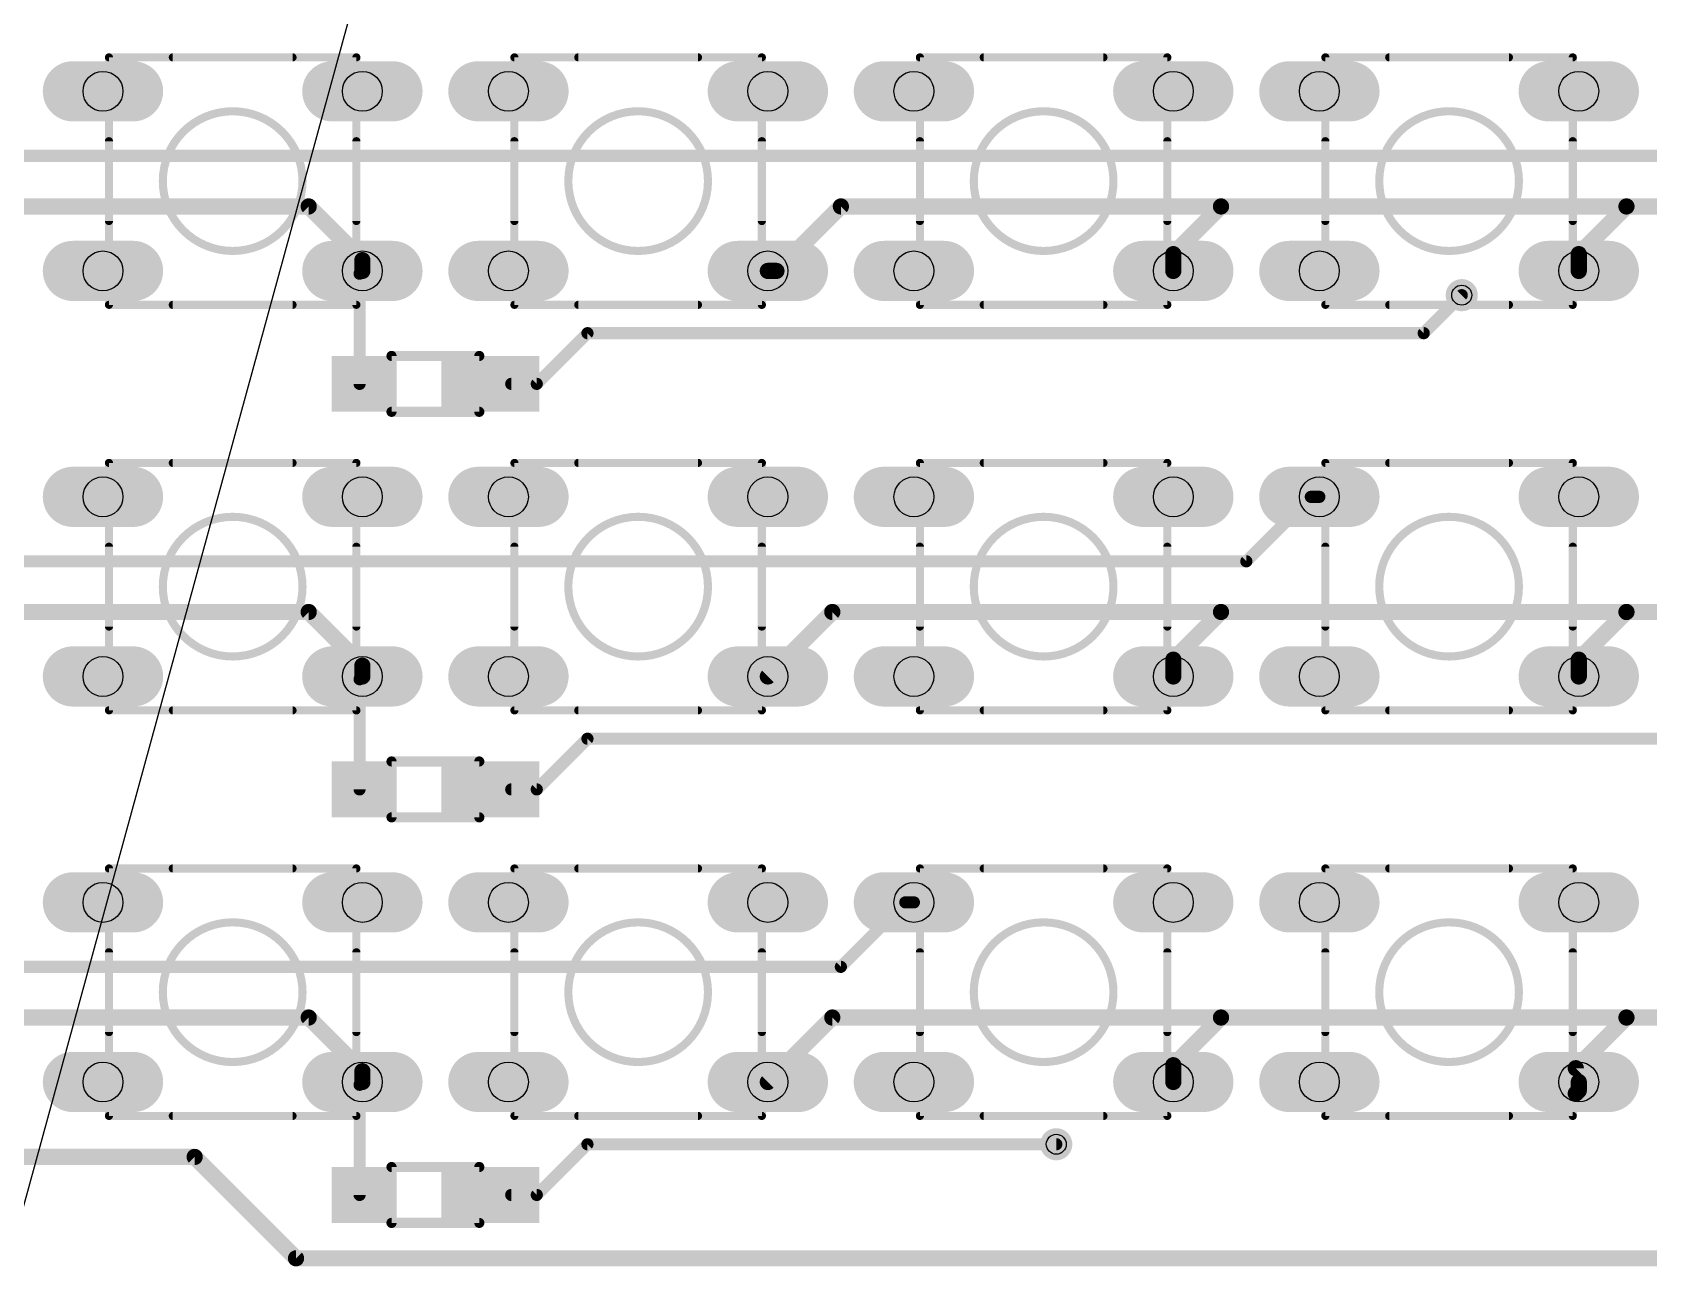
# Model space of a CAD drawing. Extents: x -8 to 108, y -2 to 140.
# Drawn here: x 42.6 to 83.11, y 24.77 to 56.11 of the extents above; entities that cross this region are included whole.
import ezdxf

# ---------------------------------------------------------------- set-up
doc = ezdxf.new("R2010")
doc.units = 0
for name, color, linetype in [('1', 22, 'CONTINUOUS'), ('17', 82, 'CONTINUOUS'), ('18', 82, 'CONTINUOUS'), ('19', 53, 'CONTINUOUS'), ('21', 253, 'CONTINUOUS'), ('44', 253, 'CONTINUOUS'), ('51', 253, 'CONTINUOUS')]:
    doc.layers.add(name, color=color, linetype=linetype)

# ---------------------------------------------------------------- blocks, each defined once
blk = doc.blocks.new('RECT')
blk.add_solid([(-0.5, -0.5), (0.5, -0.5), (-0.5, 0.5), (0.5, 0.5)])
blk = doc.blocks.new('LONGP100')
at = {"const_width": 1}
blk.add_lwpolyline([(-0.5, 0), (0.5, 0)], dxfattribs=at)
at = {"const_width": 0.5}
for points in [[(-0.5, 0.25, 1), (-0.5, -0.25)], [(0.5, -0.25, 1), (0.5, 0.25)]]:
    blk.add_lwpolyline(points, format="xyb", dxfattribs=at)
blk = doc.blocks.new('ROUNDV')
at = {"const_width": 0.5}
blk.add_lwpolyline([(0, -0.25, 1), (0, 0.25, 1), (0, -0.25)], format="xyb", dxfattribs=at)

msp = doc.modelspace()

# ---------------------------------------------------------------- linework, layer by layer
at = {"layer": '1'}
for points, const_width in [([(83.5025, 53.0225), (15.51, 53.0225)], 0.3048), ([(49.53, 51.7525), (41.91, 51.7525)], 0.4064), ([(50.875, 50.4075), (49.53, 51.7525)], 0.4064), ([(61.25, 50.1375), (62.865, 51.7525)], 0.4064), ([(62.865, 51.7525), (72.39, 51.7525)], 0.4064), ([(71.195, 50.5575), (72.39, 51.7525)], 0.4064), ([(72.39, 51.7525), (82.55, 51.7525)], 0.4064), ([(81.355, 50.5575), (82.55, 51.7525)], 0.4064), ([(82.55, 51.7525), (92.71, 51.7525)], 0.4064), ([(71.195, 50.1375), (71.195, 50.5575)], 0.4064), ([(81.355, 50.1375), (81.355, 50.5575)], 0.4064), ([(50.805, 50.0675), (50.875, 50.1375)], 0.3048), ([(50.875, 50.1375), (50.875, 50.4075)], 0.4064), ([(61.035, 50.1375), (61.25, 50.1375)], 0.4064), ([(50.805, 47.3075), (50.805, 50.0675)], 0.3048), ([(77.47, 48.5775), (78.4225, 49.53)], 0.3048), ([(55.245, 47.3075), (56.515, 48.5775)], 0.3048), ([(56.515, 48.5775), (77.47, 48.5775)], 0.3048), ([(54.605, 47.3075), (55.245, 47.3075)], 0.3048), ([(74.64, 44.4775), (73.025, 42.8625)], 0.3048), ([(74.855, 44.4775), (74.64, 44.4775)], 0.3048), ([(73.025, 42.8625), (25.67, 42.8625)], 0.3048), ([(49.53, 41.5925), (41.275, 41.5925)], 0.4064), ([(50.875, 40.2475), (49.53, 41.5925)], 0.4064), ([(62.65, 41.5925), (61.035, 39.9775)], 0.4064), ([(72.39, 41.5925), (62.65, 41.5925)], 0.4064), ([(71.195, 40.3975), (72.39, 41.5925)], 0.4064), ([(82.55, 41.5925), (72.39, 41.5925)], 0.4064), ([(81.355, 40.3975), (82.55, 41.5925)], 0.4064), ([(92.71, 41.5925), (82.55, 41.5925)], 0.4064), ([(71.195, 39.9775), (71.195, 40.3975)], 0.4064), ([(81.355, 39.9775), (81.355, 40.3975)], 0.4064), ([(50.805, 39.9075), (50.875, 39.9775)], 0.3048), ([(50.875, 39.9775), (50.875, 40.2475)], 0.4064), ([(50.805, 37.1475), (50.805, 39.9075)], 0.3048), ([(55.245, 37.1475), (56.515, 38.4175)], 0.3048), ([(56.515, 38.4175), (88.265, 38.4175)], 0.3048), ([(54.605, 37.1475), (55.245, 37.1475)], 0.3048), ([(64.48, 34.3175), (62.865, 32.7025)], 0.3048), ([(64.695, 34.3175), (64.48, 34.3175)], 0.3048), ([(62.865, 32.7025), (35.83, 32.7025)], 0.3048), ([(49.53, 31.4325), (41.91, 31.4325)], 0.4064), ([(50.875, 30.0875), (49.53, 31.4325)], 0.4064), ([(62.65, 31.4325), (61.035, 29.8175)], 0.4064), ([(72.39, 31.4325), (62.65, 31.4325)], 0.4064), ([(71.195, 30.2375), (72.39, 31.4325)], 0.4064), ([(82.55, 31.4325), (72.39, 31.4325)], 0.4064), ([(81.28, 30.1625), (82.55, 31.4325)], 0.4064), ([(92.71, 31.4325), (82.55, 31.4325)], 0.4064), ([(71.195, 29.8175), (71.195, 30.2375)], 0.4064), ([(50.875, 29.8175), (50.875, 30.0875)], 0.4064), ([(81.28, 29.5275), (81.28, 30.1625)], 0.4064), ([(81.355, 29.8175), (81.355, 29.6025)], 0.4064), ([(50.805, 29.7475), (50.875, 29.8175)], 0.3048), ([(50.805, 26.9875), (50.805, 29.7475)], 0.3048), ([(81.355, 29.6025), (81.28, 29.5275)], 0.4064), ([(55.245, 26.9875), (56.515, 28.2575)], 0.3048), ([(56.515, 28.2575), (68.2625, 28.2575)], 0.3048), ([(26.9875, 27.94), (46.6725, 27.94)], 0.4064), ([(46.6725, 27.94), (49.2125, 25.4)], 0.4064), ([(54.605, 26.9875), (55.245, 26.9875)], 0.3048), ([(49.2125, 25.4), (93.98, 25.4)], 0.4064)]:
    msp.add_lwpolyline(points, dxfattribs=dict(at, const_width=const_width))
for points, const_width in [([(49.6018, 51.8243, 1), (49.4582, 51.6807)], 0.2032), ([(49.53, 51.6509, 1), (49.53, 51.8541)], 0.2032), ([(62.865, 51.8541, 1), (62.865, 51.6509)], 0.2032), ([(62.9368, 51.6807, 1), (62.7932, 51.8243)], 0.2032), ([(72.39, 51.8541, 1), (72.39, 51.6509)], 0.2032), ([(72.4618, 51.6807, 1), (72.3182, 51.8243)], 0.2032), ([(72.39, 51.6509, 1), (72.39, 51.8541)], 0.2032), ([(82.55, 51.8541, 1), (82.55, 51.6509)], 0.2032), ([(82.6218, 51.6807, 1), (82.4782, 51.8243)], 0.2032), ([(82.55, 51.6509, 1), (82.55, 51.8541)], 0.2032), ([(71.2966, 50.5575, 1), (71.0934, 50.5575)], 0.2032), ([(71.1232, 50.6293, 1), (71.2668, 50.4857)], 0.2032), ([(81.4566, 50.5575, 1), (81.2534, 50.5575)], 0.2032), ([(81.2832, 50.6293, 1), (81.4268, 50.4857)], 0.2032), ([(50.9766, 50.4075, 1), (50.7734, 50.4075)], 0.2032), ([(50.7734, 50.1375, 1), (50.9766, 50.1375)], 0.2032), ([(50.8032, 50.3357, 1), (50.9468, 50.4793)], 0.2032), ([(50.9289, 50.0836, 1), (50.8211, 50.1914)], 0.1524), ([(61.035, 50.2391, 1), (61.035, 50.0359)], 0.2032), ([(61.1782, 50.2093, 1), (61.3218, 50.0657)], 0.2032), ([(61.25, 50.0359, 1), (61.25, 50.2391)], 0.2032), ([(71.0934, 50.1375, 1), (71.2966, 50.1375)], 0.2032), ([(81.2534, 50.1375, 1), (81.4566, 50.1375)], 0.2032), ([(50.8812, 50.0675, 1), (50.7288, 50.0675)], 0.1524), ([(50.7511, 50.1214, 1), (50.8589, 50.0136)], 0.1524), ([(78.4764, 49.4761, 1), (78.3686, 49.5839)], 0.1524), ([(56.515, 48.6537, 1), (56.515, 48.5013)], 0.1524), ([(56.5689, 48.5236, 1), (56.4611, 48.6314)], 0.1524), ([(77.4161, 48.6314, 1), (77.5239, 48.5236)], 0.1524), ([(77.47, 48.5013, 1), (77.47, 48.6537)], 0.1524), ([(54.605, 47.3837, 1), (54.605, 47.2313)], 0.1524), ([(55.1911, 47.3614, 1), (55.2989, 47.2536)], 0.1524), ([(55.245, 47.2313, 1), (55.245, 47.3837)], 0.1524), ([(50.7288, 47.3075, 1), (50.8812, 47.3075)], 0.1524), ([(74.64, 44.5537, 1), (74.64, 44.4013)], 0.1524), ([(74.6939, 44.4236, 1), (74.5861, 44.5314)], 0.1524), ([(74.855, 44.4013, 1), (74.855, 44.5537)], 0.1524), ([(72.9711, 42.9164, 1), (73.0789, 42.8086)], 0.1524), ([(73.025, 42.7863, 1), (73.025, 42.9387)], 0.1524), ([(49.6018, 41.6643, 1), (49.4582, 41.5207)], 0.2032), ([(49.53, 41.4909, 1), (49.53, 41.6941)], 0.2032), ([(62.65, 41.6941, 1), (62.65, 41.4909)], 0.2032), ([(62.7218, 41.5207, 1), (62.5782, 41.6643)], 0.2032), ([(72.39, 41.6941, 1), (72.39, 41.4909)], 0.2032), ([(72.4618, 41.5207, 1), (72.3182, 41.6643)], 0.2032), ([(72.39, 41.4909, 1), (72.39, 41.6941)], 0.2032), ([(82.55, 41.6941, 1), (82.55, 41.4909)], 0.2032), ([(82.6218, 41.5207, 1), (82.4782, 41.6643)], 0.2032), ([(82.55, 41.4909, 1), (82.55, 41.6941)], 0.2032), ([(71.2966, 40.3975, 1), (71.0934, 40.3975)], 0.2032), ([(71.1232, 40.4693, 1), (71.2668, 40.3257)], 0.2032), ([(81.4566, 40.3975, 1), (81.2534, 40.3975)], 0.2032), ([(81.2832, 40.4693, 1), (81.4268, 40.3257)], 0.2032), ([(50.9766, 40.2475, 1), (50.7734, 40.2475)], 0.2032), ([(50.8032, 40.1757, 1), (50.9468, 40.3193)], 0.2032), ([(50.9289, 39.9236, 1), (50.8211, 40.0314)], 0.1524), ([(60.9632, 40.0493, 1), (61.1068, 39.9057)], 0.2032), ([(50.8812, 39.9075, 1), (50.7288, 39.9075)], 0.1524), ([(50.7511, 39.9614, 1), (50.8589, 39.8536)], 0.1524), ([(50.7734, 39.9775, 1), (50.9766, 39.9775)], 0.2032), ([(71.0934, 39.9775, 1), (71.2966, 39.9775)], 0.2032), ([(81.2534, 39.9775, 1), (81.4566, 39.9775)], 0.2032), ([(56.515, 38.4937, 1), (56.515, 38.3413)], 0.1524), ([(56.5689, 38.3636, 1), (56.4611, 38.4714)], 0.1524), ([(54.605, 37.2237, 1), (54.605, 37.0713)], 0.1524), ([(55.1911, 37.2014, 1), (55.2989, 37.0936)], 0.1524), ([(55.245, 37.0713, 1), (55.245, 37.2237)], 0.1524), ([(50.7288, 37.1475, 1), (50.8812, 37.1475)], 0.1524), ([(64.48, 34.3937, 1), (64.48, 34.2413)], 0.1524), ([(64.5339, 34.2636, 1), (64.4261, 34.3714)], 0.1524), ([(64.695, 34.2413, 1), (64.695, 34.3937)], 0.1524), ([(62.8111, 32.7564, 1), (62.9189, 32.6486)], 0.1524), ([(62.865, 32.6263, 1), (62.865, 32.7787)], 0.1524), ([(49.6018, 31.5043, 1), (49.4582, 31.3607)], 0.2032), ([(49.53, 31.3309, 1), (49.53, 31.5341)], 0.2032), ([(62.65, 31.5341, 1), (62.65, 31.3309)], 0.2032), ([(62.7218, 31.3607, 1), (62.5782, 31.5043)], 0.2032), ([(72.39, 31.5341, 1), (72.39, 31.3309)], 0.2032), ([(72.4618, 31.3607, 1), (72.3182, 31.5043)], 0.2032), ([(72.39, 31.3309, 1), (72.39, 31.5341)], 0.2032), ([(82.55, 31.5341, 1), (82.55, 31.3309)], 0.2032), ([(82.6218, 31.3607, 1), (82.4782, 31.5043)], 0.2032), ([(82.55, 31.3309, 1), (82.55, 31.5341)], 0.2032), ([(71.2966, 30.2375, 1), (71.0934, 30.2375)], 0.2032), ([(71.1232, 30.3093, 1), (71.2668, 30.1657)], 0.2032), ([(50.9766, 30.0875, 1), (50.7734, 30.0875)], 0.2032), ([(50.8032, 30.0157, 1), (50.9468, 30.1593)], 0.2032), ([(60.9632, 29.8893, 1), (61.1068, 29.7457)], 0.2032), ([(81.3816, 30.1625, 1), (81.1784, 30.1625)], 0.2032), ([(81.2082, 30.2343, 1), (81.3518, 30.0907)], 0.2032), ([(81.4566, 29.8175, 1), (81.2534, 29.8175)], 0.2032), ([(50.8812, 29.7475, 1), (50.7288, 29.7475)], 0.1524), ([(50.7511, 29.8014, 1), (50.8589, 29.6936)], 0.1524), ([(50.7734, 29.8175, 1), (50.9766, 29.8175)], 0.2032), ([(50.9289, 29.7636, 1), (50.8211, 29.8714)], 0.1524), ([(71.0934, 29.8175, 1), (71.2966, 29.8175)], 0.2032), ([(81.1784, 29.5275, 1), (81.3816, 29.5275)], 0.2032), ([(81.2082, 29.5993, 1), (81.3518, 29.4557)], 0.2032), ([(81.2534, 29.6025, 1), (81.4566, 29.6025)], 0.2032), ([(81.4268, 29.5307, 1), (81.2832, 29.6743)], 0.2032), ([(56.515, 28.3337, 1), (56.515, 28.1813)], 0.1524), ([(56.5689, 28.2036, 1), (56.4611, 28.3114)], 0.1524), ([(68.2625, 28.1813, 1), (68.2625, 28.3337)], 0.1524), ([(46.7443, 28.0118, 1), (46.6007, 27.8682)], 0.2032), ([(46.6725, 27.8384, 1), (46.6725, 28.0416)], 0.2032), ([(54.605, 27.0637, 1), (54.605, 26.9113)], 0.1524), ([(55.245, 26.9113, 1), (55.245, 27.0637)], 0.1524), ([(50.7288, 26.9875, 1), (50.8812, 26.9875)], 0.1524), ([(55.1911, 27.0414, 1), (55.2989, 26.9336)], 0.1524), ([(49.2125, 25.5016, 1), (49.2125, 25.2984)], 0.2032), ([(49.1407, 25.3282, 1), (49.2843, 25.4718)], 0.2032)]:
    msp.add_lwpolyline(points, format="xyb", dxfattribs=dict(at, const_width=const_width))
at = {"layer": '19'}
msp.add_line((41.5925, 23.815), (53.975, 68.9991), dxfattribs=at)
at = {"layer": '21', "const_width": 0.2032}
for points in [[(49.125, 55.4875), (46.125, 55.4875)], [(59.285, 55.4875), (56.285, 55.4875)], [(69.445, 55.4875), (66.445, 55.4875)], [(79.605, 55.4875), (76.605, 55.4875)], [(44.525, 51.3875), (44.525, 53.3875)], [(50.725, 51.3875), (50.725, 53.3875)], [(54.685, 51.3875), (54.685, 53.3875)], [(60.885, 51.3875), (60.885, 53.3875)], [(64.845, 51.3875), (64.845, 53.3875)], [(71.045, 51.3875), (71.045, 53.3875)], [(75.005, 51.3875), (75.005, 53.3875)], [(81.205, 51.3875), (81.205, 53.3875)], [(49.125, 49.2875), (46.125, 49.2875)], [(59.285, 49.2875), (56.285, 49.2875)], [(69.445, 49.2875), (66.445, 49.2875)], [(79.605, 49.2875), (76.605, 49.2875)], [(49.125, 45.3275), (46.125, 45.3275)], [(59.285, 45.3275), (56.285, 45.3275)], [(69.445, 45.3275), (66.445, 45.3275)], [(79.605, 45.3275), (76.605, 45.3275)], [(44.525, 41.2275), (44.525, 43.2275)], [(50.725, 41.2275), (50.725, 43.2275)], [(54.685, 41.2275), (54.685, 43.2275)], [(60.885, 41.2275), (60.885, 43.2275)], [(64.845, 41.2275), (64.845, 43.2275)], [(71.045, 41.2275), (71.045, 43.2275)], [(75.005, 41.2275), (75.005, 43.2275)], [(81.205, 41.2275), (81.205, 43.2275)], [(49.125, 39.1275), (46.125, 39.1275)], [(59.285, 39.1275), (56.285, 39.1275)], [(69.445, 39.1275), (66.445, 39.1275)], [(79.605, 39.1275), (76.605, 39.1275)], [(49.125, 35.1675), (46.125, 35.1675)], [(59.285, 35.1675), (56.285, 35.1675)], [(69.445, 35.1675), (66.445, 35.1675)], [(79.605, 35.1675), (76.605, 35.1675)], [(44.525, 31.0675), (44.525, 33.0675)], [(50.725, 31.0675), (50.725, 33.0675)], [(54.685, 31.0675), (54.685, 33.0675)], [(60.885, 31.0675), (60.885, 33.0675)], [(64.845, 31.0675), (64.845, 33.0675)], [(71.045, 31.0675), (71.045, 33.0675)], [(75.005, 31.0675), (75.005, 33.0675)], [(81.205, 31.0675), (81.205, 33.0675)], [(49.125, 28.9675), (46.125, 28.9675)], [(59.285, 28.9675), (56.285, 28.9675)], [(69.445, 28.9675), (66.445, 28.9675)], [(79.605, 28.9675), (76.605, 28.9675)]]:
    msp.add_lwpolyline(points, dxfattribs=at)
at = {"layer": '21'}
for points, const_width in [([(46.125, 55.5383, 1), (46.125, 55.4367)], 0.1016), ([(49.125, 55.4367, 1), (49.125, 55.5383)], 0.1016), ([(56.285, 55.5383, 1), (56.285, 55.4367)], 0.1016), ([(59.285, 55.4367, 1), (59.285, 55.5383)], 0.1016), ([(66.445, 55.5383, 1), (66.445, 55.4367)], 0.1016), ([(69.445, 55.4367, 1), (69.445, 55.5383)], 0.1016), ([(76.605, 55.5383, 1), (76.605, 55.4367)], 0.1016), ([(79.605, 55.4367, 1), (79.605, 55.5383)], 0.1016), ([(47.625, 50.6375, 1), (47.625, 54.1375, 1), (47.625, 50.6375)], 0.2032), ([(57.785, 50.6375, 1), (57.785, 54.1375, 1), (57.785, 50.6375)], 0.2032), ([(67.945, 50.6375, 1), (67.945, 54.1375, 1), (67.945, 50.6375)], 0.2032), ([(78.105, 50.6375, 1), (78.105, 54.1375, 1), (78.105, 50.6375)], 0.2032), ([(44.5758, 53.3875, 1), (44.4742, 53.3875)], 0.1016), ([(50.7758, 53.3875, 1), (50.6742, 53.3875)], 0.1016), ([(54.7358, 53.3875, 1), (54.6342, 53.3875)], 0.1016), ([(60.9358, 53.3875, 1), (60.8342, 53.3875)], 0.1016), ([(64.8958, 53.3875, 1), (64.7942, 53.3875)], 0.1016), ([(71.0958, 53.3875, 1), (70.9942, 53.3875)], 0.1016), ([(75.0558, 53.3875, 1), (74.9542, 53.3875)], 0.1016), ([(81.2558, 53.3875, 1), (81.1542, 53.3875)], 0.1016), ([(44.4742, 51.3875, 1), (44.5758, 51.3875)], 0.1016), ([(50.6742, 51.3875, 1), (50.7758, 51.3875)], 0.1016), ([(54.6342, 51.3875, 1), (54.7358, 51.3875)], 0.1016), ([(60.8342, 51.3875, 1), (60.9358, 51.3875)], 0.1016), ([(64.7942, 51.3875, 1), (64.8958, 51.3875)], 0.1016), ([(70.9942, 51.3875, 1), (71.0958, 51.3875)], 0.1016), ([(74.9542, 51.3875, 1), (75.0558, 51.3875)], 0.1016), ([(81.1542, 51.3875, 1), (81.2558, 51.3875)], 0.1016), ([(46.125, 49.3383, 1), (46.125, 49.2367)], 0.1016), ([(49.125, 49.2367, 1), (49.125, 49.3383)], 0.1016), ([(56.285, 49.3383, 1), (56.285, 49.2367)], 0.1016), ([(59.285, 49.2367, 1), (59.285, 49.3383)], 0.1016), ([(66.445, 49.3383, 1), (66.445, 49.2367)], 0.1016), ([(69.445, 49.2367, 1), (69.445, 49.3383)], 0.1016), ([(76.605, 49.3383, 1), (76.605, 49.2367)], 0.1016), ([(79.605, 49.2367, 1), (79.605, 49.3383)], 0.1016), ([(46.125, 45.3783, 1), (46.125, 45.2767)], 0.1016), ([(49.125, 45.2767, 1), (49.125, 45.3783)], 0.1016), ([(56.285, 45.3783, 1), (56.285, 45.2767)], 0.1016), ([(59.285, 45.2767, 1), (59.285, 45.3783)], 0.1016), ([(66.445, 45.3783, 1), (66.445, 45.2767)], 0.1016), ([(69.445, 45.2767, 1), (69.445, 45.3783)], 0.1016), ([(76.605, 45.3783, 1), (76.605, 45.2767)], 0.1016), ([(79.605, 45.2767, 1), (79.605, 45.3783)], 0.1016), ([(47.625, 40.4775, 1), (47.625, 43.9775, 1), (47.625, 40.4775)], 0.2032), ([(57.785, 40.4775, 1), (57.785, 43.9775, 1), (57.785, 40.4775)], 0.2032), ([(67.945, 40.4775, 1), (67.945, 43.9775, 1), (67.945, 40.4775)], 0.2032), ([(78.105, 40.4775, 1), (78.105, 43.9775, 1), (78.105, 40.4775)], 0.2032), ([(44.5758, 43.2275, 1), (44.4742, 43.2275)], 0.1016), ([(50.7758, 43.2275, 1), (50.6742, 43.2275)], 0.1016), ([(54.7358, 43.2275, 1), (54.6342, 43.2275)], 0.1016), ([(60.9358, 43.2275, 1), (60.8342, 43.2275)], 0.1016), ([(64.8958, 43.2275, 1), (64.7942, 43.2275)], 0.1016), ([(71.0958, 43.2275, 1), (70.9942, 43.2275)], 0.1016), ([(75.0558, 43.2275, 1), (74.9542, 43.2275)], 0.1016), ([(81.2558, 43.2275, 1), (81.1542, 43.2275)], 0.1016), ([(44.4742, 41.2275, 1), (44.5758, 41.2275)], 0.1016), ([(50.6742, 41.2275, 1), (50.7758, 41.2275)], 0.1016), ([(54.6342, 41.2275, 1), (54.7358, 41.2275)], 0.1016), ([(60.8342, 41.2275, 1), (60.9358, 41.2275)], 0.1016), ([(64.7942, 41.2275, 1), (64.8958, 41.2275)], 0.1016), ([(70.9942, 41.2275, 1), (71.0958, 41.2275)], 0.1016), ([(74.9542, 41.2275, 1), (75.0558, 41.2275)], 0.1016), ([(81.1542, 41.2275, 1), (81.2558, 41.2275)], 0.1016), ([(46.125, 39.1783, 1), (46.125, 39.0767)], 0.1016), ([(49.125, 39.0767, 1), (49.125, 39.1783)], 0.1016), ([(56.285, 39.1783, 1), (56.285, 39.0767)], 0.1016), ([(59.285, 39.0767, 1), (59.285, 39.1783)], 0.1016), ([(66.445, 39.1783, 1), (66.445, 39.0767)], 0.1016), ([(69.445, 39.0767, 1), (69.445, 39.1783)], 0.1016), ([(76.605, 39.1783, 1), (76.605, 39.0767)], 0.1016), ([(79.605, 39.0767, 1), (79.605, 39.1783)], 0.1016), ([(46.125, 35.2183, 1), (46.125, 35.1167)], 0.1016), ([(49.125, 35.1167, 1), (49.125, 35.2183)], 0.1016), ([(56.285, 35.2183, 1), (56.285, 35.1167)], 0.1016), ([(59.285, 35.1167, 1), (59.285, 35.2183)], 0.1016), ([(66.445, 35.2183, 1), (66.445, 35.1167)], 0.1016), ([(69.445, 35.1167, 1), (69.445, 35.2183)], 0.1016), ([(76.605, 35.2183, 1), (76.605, 35.1167)], 0.1016), ([(79.605, 35.1167, 1), (79.605, 35.2183)], 0.1016), ([(47.625, 30.3175, 1), (47.625, 33.8175, 1), (47.625, 30.3175)], 0.2032), ([(57.785, 30.3175, 1), (57.785, 33.8175, 1), (57.785, 30.3175)], 0.2032), ([(67.945, 30.3175, 1), (67.945, 33.8175, 1), (67.945, 30.3175)], 0.2032), ([(78.105, 30.3175, 1), (78.105, 33.8175, 1), (78.105, 30.3175)], 0.2032), ([(44.5758, 33.0675, 1), (44.4742, 33.0675)], 0.1016), ([(50.7758, 33.0675, 1), (50.6742, 33.0675)], 0.1016), ([(54.7358, 33.0675, 1), (54.6342, 33.0675)], 0.1016), ([(60.9358, 33.0675, 1), (60.8342, 33.0675)], 0.1016), ([(64.8958, 33.0675, 1), (64.7942, 33.0675)], 0.1016), ([(71.0958, 33.0675, 1), (70.9942, 33.0675)], 0.1016), ([(75.0558, 33.0675, 1), (74.9542, 33.0675)], 0.1016), ([(81.2558, 33.0675, 1), (81.1542, 33.0675)], 0.1016), ([(44.4742, 31.0675, 1), (44.5758, 31.0675)], 0.1016), ([(50.6742, 31.0675, 1), (50.7758, 31.0675)], 0.1016), ([(54.6342, 31.0675, 1), (54.7358, 31.0675)], 0.1016), ([(60.8342, 31.0675, 1), (60.9358, 31.0675)], 0.1016), ([(64.7942, 31.0675, 1), (64.8958, 31.0675)], 0.1016), ([(70.9942, 31.0675, 1), (71.0958, 31.0675)], 0.1016), ([(74.9542, 31.0675, 1), (75.0558, 31.0675)], 0.1016), ([(81.1542, 31.0675, 1), (81.2558, 31.0675)], 0.1016), ([(46.125, 29.0183, 1), (46.125, 28.9167)], 0.1016), ([(49.125, 28.9167, 1), (49.125, 29.0183)], 0.1016), ([(56.285, 29.0183, 1), (56.285, 28.9167)], 0.1016), ([(59.285, 28.9167, 1), (59.285, 29.0183)], 0.1016), ([(66.445, 29.0183, 1), (66.445, 28.9167)], 0.1016), ([(69.445, 28.9167, 1), (69.445, 29.0183)], 0.1016), ([(76.605, 29.0183, 1), (76.605, 28.9167)], 0.1016), ([(79.605, 28.9167, 1), (79.605, 29.0183)], 0.1016)]:
    msp.add_lwpolyline(points, format="xyb", dxfattribs=dict(at, const_width=const_width))
at = {"layer": '44'}
for centre, radius in [((44.375, 54.6375), 0.5), ((50.875, 54.6375), 0.5), ((54.535, 54.6375), 0.5), ((61.035, 54.6375), 0.5), ((64.695, 54.6375), 0.5), ((71.195, 54.6375), 0.5), ((74.855, 54.6375), 0.5), ((81.355, 54.6375), 0.5), ((44.375, 50.1375), 0.5), ((50.875, 50.1375), 0.5), ((54.535, 50.1375), 0.5), ((61.035, 50.1375), 0.5), ((64.695, 50.1375), 0.5), ((71.195, 50.1375), 0.5), ((74.855, 50.1375), 0.5), ((81.355, 50.1375), 0.5), ((78.4225, 49.53), 0.25), ((44.375, 44.4775), 0.5), ((50.875, 44.4775), 0.5), ((54.535, 44.4775), 0.5), ((61.035, 44.4775), 0.5), ((64.695, 44.4775), 0.5), ((71.195, 44.4775), 0.5), ((74.855, 44.4775), 0.5), ((81.355, 44.4775), 0.5), ((44.375, 39.9775), 0.5), ((50.875, 39.9775), 0.5), ((54.535, 39.9775), 0.5), ((61.035, 39.9775), 0.5), ((64.695, 39.9775), 0.5), ((71.195, 39.9775), 0.5), ((74.855, 39.9775), 0.5), ((81.355, 39.9775), 0.5), ((44.375, 34.3175), 0.5), ((50.875, 34.3175), 0.5), ((54.535, 34.3175), 0.5), ((61.035, 34.3175), 0.5), ((64.695, 34.3175), 0.5), ((71.195, 34.3175), 0.5), ((74.855, 34.3175), 0.5), ((81.355, 34.3175), 0.5), ((44.375, 29.8175), 0.5), ((50.875, 29.8175), 0.5), ((54.535, 29.8175), 0.5), ((61.035, 29.8175), 0.5), ((64.695, 29.8175), 0.5), ((71.195, 29.8175), 0.5), ((74.855, 29.8175), 0.5), ((81.355, 29.8175), 0.5), ((68.2625, 28.2575), 0.25)]:
    msp.add_circle(centre, radius, dxfattribs=at)
at = {"layer": '51'}
for points, const_width in [([(44.525, 55.4875), (50.725, 55.4875)], 0.2032), ([(44.525, 49.2875), (44.525, 55.4875)], 0.2032), ([(50.725, 55.4875), (50.725, 49.2875)], 0.2032), ([(54.685, 55.4875), (60.885, 55.4875)], 0.2032), ([(54.685, 49.2875), (54.685, 55.4875)], 0.2032), ([(60.885, 55.4875), (60.885, 49.2875)], 0.2032), ([(64.845, 55.4875), (71.045, 55.4875)], 0.2032), ([(64.845, 49.2875), (64.845, 55.4875)], 0.2032), ([(71.045, 55.4875), (71.045, 49.2875)], 0.2032), ([(75.005, 55.4875), (81.205, 55.4875)], 0.2032), ([(75.005, 49.2875), (75.005, 55.4875)], 0.2032), ([(81.205, 55.4875), (81.205, 49.2875)], 0.2032), ([(50.725, 49.2875), (44.525, 49.2875)], 0.2032), ([(60.885, 49.2875), (54.685, 49.2875)], 0.2032), ([(71.045, 49.2875), (64.845, 49.2875)], 0.2032), ([(81.205, 49.2875), (75.005, 49.2875)], 0.2032), ([(51.605, 46.6075), (51.605, 48.0075)], 0.254), ([(51.605, 48.0075), (53.805, 48.0075)], 0.254), ([(53.805, 48.0075), (53.805, 46.6075)], 0.254), ([(53.805, 46.6075), (51.605, 46.6075)], 0.254), ([(44.525, 45.3275), (50.725, 45.3275)], 0.2032), ([(44.525, 39.1275), (44.525, 45.3275)], 0.2032), ([(50.725, 45.3275), (50.725, 39.1275)], 0.2032), ([(54.685, 45.3275), (60.885, 45.3275)], 0.2032), ([(54.685, 39.1275), (54.685, 45.3275)], 0.2032), ([(60.885, 45.3275), (60.885, 39.1275)], 0.2032), ([(64.845, 45.3275), (71.045, 45.3275)], 0.2032), ([(64.845, 39.1275), (64.845, 45.3275)], 0.2032), ([(71.045, 45.3275), (71.045, 39.1275)], 0.2032), ([(75.005, 45.3275), (81.205, 45.3275)], 0.2032), ([(75.005, 39.1275), (75.005, 45.3275)], 0.2032), ([(81.205, 45.3275), (81.205, 39.1275)], 0.2032), ([(50.725, 39.1275), (44.525, 39.1275)], 0.2032), ([(60.885, 39.1275), (54.685, 39.1275)], 0.2032), ([(71.045, 39.1275), (64.845, 39.1275)], 0.2032), ([(81.205, 39.1275), (75.005, 39.1275)], 0.2032), ([(51.605, 36.4475), (51.605, 37.8475)], 0.254), ([(51.605, 37.8475), (53.805, 37.8475)], 0.254), ([(53.805, 37.8475), (53.805, 36.4475)], 0.254), ([(53.805, 36.4475), (51.605, 36.4475)], 0.254), ([(44.525, 35.1675), (50.725, 35.1675)], 0.2032), ([(44.525, 28.9675), (44.525, 35.1675)], 0.2032), ([(50.725, 35.1675), (50.725, 28.9675)], 0.2032), ([(54.685, 35.1675), (60.885, 35.1675)], 0.2032), ([(54.685, 28.9675), (54.685, 35.1675)], 0.2032), ([(60.885, 35.1675), (60.885, 28.9675)], 0.2032), ([(64.845, 35.1675), (71.045, 35.1675)], 0.2032), ([(64.845, 28.9675), (64.845, 35.1675)], 0.2032), ([(71.045, 35.1675), (71.045, 28.9675)], 0.2032), ([(75.005, 35.1675), (81.205, 35.1675)], 0.2032), ([(75.005, 28.9675), (75.005, 35.1675)], 0.2032), ([(81.205, 35.1675), (81.205, 28.9675)], 0.2032), ([(50.725, 28.9675), (44.525, 28.9675)], 0.2032), ([(60.885, 28.9675), (54.685, 28.9675)], 0.2032), ([(71.045, 28.9675), (64.845, 28.9675)], 0.2032), ([(81.205, 28.9675), (75.005, 28.9675)], 0.2032), ([(51.605, 26.2875), (51.605, 27.6875)], 0.254), ([(51.605, 27.6875), (53.805, 27.6875)], 0.254), ([(53.805, 27.6875), (53.805, 26.2875)], 0.254), ([(53.805, 26.2875), (51.605, 26.2875)], 0.254)]:
    msp.add_lwpolyline(points, dxfattribs=dict(at, const_width=const_width))
for points, const_width in [([(44.525, 55.5383, 1), (44.525, 55.4367)], 0.1016), ([(44.5758, 55.4875, 1), (44.4742, 55.4875)], 0.1016), ([(50.7758, 55.4875, 1), (50.6742, 55.4875)], 0.1016), ([(50.725, 55.4367, 1), (50.725, 55.5383)], 0.1016), ([(54.685, 55.5383, 1), (54.685, 55.4367)], 0.1016), ([(54.7358, 55.4875, 1), (54.6342, 55.4875)], 0.1016), ([(60.9358, 55.4875, 1), (60.8342, 55.4875)], 0.1016), ([(60.885, 55.4367, 1), (60.885, 55.5383)], 0.1016), ([(64.845, 55.5383, 1), (64.845, 55.4367)], 0.1016), ([(64.8958, 55.4875, 1), (64.7942, 55.4875)], 0.1016), ([(71.0958, 55.4875, 1), (70.9942, 55.4875)], 0.1016), ([(71.045, 55.4367, 1), (71.045, 55.5383)], 0.1016), ([(75.005, 55.5383, 1), (75.005, 55.4367)], 0.1016), ([(75.0558, 55.4875, 1), (74.9542, 55.4875)], 0.1016), ([(81.2558, 55.4875, 1), (81.1542, 55.4875)], 0.1016), ([(81.205, 55.4367, 1), (81.205, 55.5383)], 0.1016), ([(47.625, 50.6375, 1), (47.625, 54.1375, 1), (47.625, 50.6375)], 0.2032), ([(57.785, 50.6375, 1), (57.785, 54.1375, 1), (57.785, 50.6375)], 0.2032), ([(67.945, 50.6375, 1), (67.945, 54.1375, 1), (67.945, 50.6375)], 0.2032), ([(78.105, 50.6375, 1), (78.105, 54.1375, 1), (78.105, 50.6375)], 0.2032), ([(44.525, 49.3383, 1), (44.525, 49.2367)], 0.1016), ([(44.4742, 49.2875, 1), (44.5758, 49.2875)], 0.1016), ([(50.6742, 49.2875, 1), (50.7758, 49.2875)], 0.1016), ([(50.725, 49.2367, 1), (50.725, 49.3383)], 0.1016), ([(54.685, 49.3383, 1), (54.685, 49.2367)], 0.1016), ([(54.6342, 49.2875, 1), (54.7358, 49.2875)], 0.1016), ([(60.8342, 49.2875, 1), (60.9358, 49.2875)], 0.1016), ([(60.885, 49.2367, 1), (60.885, 49.3383)], 0.1016), ([(64.845, 49.3383, 1), (64.845, 49.2367)], 0.1016), ([(64.7942, 49.2875, 1), (64.8958, 49.2875)], 0.1016), ([(70.9942, 49.2875, 1), (71.0958, 49.2875)], 0.1016), ([(71.045, 49.2367, 1), (71.045, 49.3383)], 0.1016), ([(75.005, 49.3383, 1), (75.005, 49.2367)], 0.1016), ([(74.9542, 49.2875, 1), (75.0558, 49.2875)], 0.1016), ([(81.1542, 49.2875, 1), (81.2558, 49.2875)], 0.1016), ([(81.205, 49.2367, 1), (81.205, 49.3383)], 0.1016), ([(51.6685, 48.0075, 1), (51.5415, 48.0075)], 0.127), ([(51.605, 48.071, 1), (51.605, 47.944)], 0.127), ([(53.8685, 48.0075, 1), (53.7415, 48.0075)], 0.127), ([(53.805, 47.944, 1), (53.805, 48.071)], 0.127), ([(51.605, 46.671, 1), (51.605, 46.544)], 0.127), ([(51.5415, 46.6075, 1), (51.6685, 46.6075)], 0.127), ([(53.7415, 46.6075, 1), (53.8685, 46.6075)], 0.127), ([(53.805, 46.544, 1), (53.805, 46.671)], 0.127), ([(44.525, 45.3783, 1), (44.525, 45.2767)], 0.1016), ([(44.5758, 45.3275, 1), (44.4742, 45.3275)], 0.1016), ([(50.7758, 45.3275, 1), (50.6742, 45.3275)], 0.1016), ([(50.725, 45.2767, 1), (50.725, 45.3783)], 0.1016), ([(54.685, 45.3783, 1), (54.685, 45.2767)], 0.1016), ([(54.7358, 45.3275, 1), (54.6342, 45.3275)], 0.1016), ([(60.9358, 45.3275, 1), (60.8342, 45.3275)], 0.1016), ([(60.885, 45.2767, 1), (60.885, 45.3783)], 0.1016), ([(64.845, 45.3783, 1), (64.845, 45.2767)], 0.1016), ([(64.8958, 45.3275, 1), (64.7942, 45.3275)], 0.1016), ([(71.0958, 45.3275, 1), (70.9942, 45.3275)], 0.1016), ([(71.045, 45.2767, 1), (71.045, 45.3783)], 0.1016), ([(75.005, 45.3783, 1), (75.005, 45.2767)], 0.1016), ([(75.0558, 45.3275, 1), (74.9542, 45.3275)], 0.1016), ([(81.2558, 45.3275, 1), (81.1542, 45.3275)], 0.1016), ([(81.205, 45.2767, 1), (81.205, 45.3783)], 0.1016), ([(47.625, 40.4775, 1), (47.625, 43.9775, 1), (47.625, 40.4775)], 0.2032), ([(57.785, 40.4775, 1), (57.785, 43.9775, 1), (57.785, 40.4775)], 0.2032), ([(67.945, 40.4775, 1), (67.945, 43.9775, 1), (67.945, 40.4775)], 0.2032), ([(78.105, 40.4775, 1), (78.105, 43.9775, 1), (78.105, 40.4775)], 0.2032), ([(44.525, 39.1783, 1), (44.525, 39.0767)], 0.1016), ([(44.4742, 39.1275, 1), (44.5758, 39.1275)], 0.1016), ([(50.6742, 39.1275, 1), (50.7758, 39.1275)], 0.1016), ([(50.725, 39.0767, 1), (50.725, 39.1783)], 0.1016), ([(54.685, 39.1783, 1), (54.685, 39.0767)], 0.1016), ([(54.6342, 39.1275, 1), (54.7358, 39.1275)], 0.1016), ([(60.8342, 39.1275, 1), (60.9358, 39.1275)], 0.1016), ([(60.885, 39.0767, 1), (60.885, 39.1783)], 0.1016), ([(64.845, 39.1783, 1), (64.845, 39.0767)], 0.1016), ([(64.7942, 39.1275, 1), (64.8958, 39.1275)], 0.1016), ([(70.9942, 39.1275, 1), (71.0958, 39.1275)], 0.1016), ([(71.045, 39.0767, 1), (71.045, 39.1783)], 0.1016), ([(75.005, 39.1783, 1), (75.005, 39.0767)], 0.1016), ([(74.9542, 39.1275, 1), (75.0558, 39.1275)], 0.1016), ([(81.1542, 39.1275, 1), (81.2558, 39.1275)], 0.1016), ([(81.205, 39.0767, 1), (81.205, 39.1783)], 0.1016), ([(51.6685, 37.8475, 1), (51.5415, 37.8475)], 0.127), ([(51.605, 37.911, 1), (51.605, 37.784)], 0.127), ([(53.8685, 37.8475, 1), (53.7415, 37.8475)], 0.127), ([(53.805, 37.784, 1), (53.805, 37.911)], 0.127), ([(51.605, 36.511, 1), (51.605, 36.384)], 0.127), ([(51.5415, 36.4475, 1), (51.6685, 36.4475)], 0.127), ([(53.7415, 36.4475, 1), (53.8685, 36.4475)], 0.127), ([(53.805, 36.384, 1), (53.805, 36.511)], 0.127), ([(44.525, 35.2183, 1), (44.525, 35.1167)], 0.1016), ([(44.5758, 35.1675, 1), (44.4742, 35.1675)], 0.1016), ([(50.7758, 35.1675, 1), (50.6742, 35.1675)], 0.1016), ([(50.725, 35.1167, 1), (50.725, 35.2183)], 0.1016), ([(54.685, 35.2183, 1), (54.685, 35.1167)], 0.1016), ([(54.7358, 35.1675, 1), (54.6342, 35.1675)], 0.1016), ([(60.9358, 35.1675, 1), (60.8342, 35.1675)], 0.1016), ([(60.885, 35.1167, 1), (60.885, 35.2183)], 0.1016), ([(64.845, 35.2183, 1), (64.845, 35.1167)], 0.1016), ([(64.8958, 35.1675, 1), (64.7942, 35.1675)], 0.1016), ([(71.0958, 35.1675, 1), (70.9942, 35.1675)], 0.1016), ([(71.045, 35.1167, 1), (71.045, 35.2183)], 0.1016), ([(75.005, 35.2183, 1), (75.005, 35.1167)], 0.1016), ([(75.0558, 35.1675, 1), (74.9542, 35.1675)], 0.1016), ([(81.2558, 35.1675, 1), (81.1542, 35.1675)], 0.1016), ([(81.205, 35.1167, 1), (81.205, 35.2183)], 0.1016), ([(47.625, 30.3175, 1), (47.625, 33.8175, 1), (47.625, 30.3175)], 0.2032), ([(57.785, 30.3175, 1), (57.785, 33.8175, 1), (57.785, 30.3175)], 0.2032), ([(67.945, 30.3175, 1), (67.945, 33.8175, 1), (67.945, 30.3175)], 0.2032), ([(78.105, 30.3175, 1), (78.105, 33.8175, 1), (78.105, 30.3175)], 0.2032), ([(44.525, 29.0183, 1), (44.525, 28.9167)], 0.1016), ([(44.4742, 28.9675, 1), (44.5758, 28.9675)], 0.1016), ([(50.6742, 28.9675, 1), (50.7758, 28.9675)], 0.1016), ([(50.725, 28.9167, 1), (50.725, 29.0183)], 0.1016), ([(54.685, 29.0183, 1), (54.685, 28.9167)], 0.1016), ([(54.6342, 28.9675, 1), (54.7358, 28.9675)], 0.1016), ([(60.8342, 28.9675, 1), (60.9358, 28.9675)], 0.1016), ([(60.885, 28.9167, 1), (60.885, 29.0183)], 0.1016), ([(64.845, 29.0183, 1), (64.845, 28.9167)], 0.1016), ([(64.7942, 28.9675, 1), (64.8958, 28.9675)], 0.1016), ([(70.9942, 28.9675, 1), (71.0958, 28.9675)], 0.1016), ([(71.045, 28.9167, 1), (71.045, 29.0183)], 0.1016), ([(75.005, 29.0183, 1), (75.005, 28.9167)], 0.1016), ([(74.9542, 28.9675, 1), (75.0558, 28.9675)], 0.1016), ([(81.1542, 28.9675, 1), (81.2558, 28.9675)], 0.1016), ([(81.205, 28.9167, 1), (81.205, 29.0183)], 0.1016), ([(51.6685, 27.6875, 1), (51.5415, 27.6875)], 0.127), ([(51.605, 27.751, 1), (51.605, 27.624)], 0.127), ([(53.8685, 27.6875, 1), (53.7415, 27.6875)], 0.127), ([(53.805, 27.624, 1), (53.805, 27.751)], 0.127), ([(51.605, 26.351, 1), (51.605, 26.224)], 0.127), ([(51.5415, 26.2875, 1), (51.6685, 26.2875)], 0.127), ([(53.7415, 26.2875, 1), (53.8685, 26.2875)], 0.127), ([(53.805, 26.224, 1), (53.805, 26.351)], 0.127)]:
    msp.add_lwpolyline(points, format="xyb", dxfattribs=dict(at, const_width=const_width))

# ---------------------------------------------------------------- block references
at = {"layer": '1', "xscale": 1.4, "yscale": 1.4, "rotation": 180}
for p in [(50.805, 47.3075), (54.605, 47.3075), (50.805, 37.1475), (54.605, 37.1475), (50.805, 26.9875), (54.605, 26.9875)]:
    msp.add_blockref('RECT', p, dxfattribs=at)
at = {"layer": '17', "xscale": 1.508, "yscale": 1.508}
for p in [(44.375, 54.6375), (50.875, 54.6375), (54.535, 54.6375), (61.035, 54.6375), (64.695, 54.6375), (71.195, 54.6375), (74.855, 54.6375), (81.355, 54.6375), (44.375, 50.1375), (50.875, 50.1375), (54.535, 50.1375), (61.035, 50.1375), (64.695, 50.1375), (71.195, 50.1375), (74.855, 50.1375), (81.355, 50.1375), (44.375, 44.4775), (50.875, 44.4775), (54.535, 44.4775), (61.035, 44.4775), (64.695, 44.4775), (71.195, 44.4775), (74.855, 44.4775), (81.355, 44.4775), (44.375, 39.9775), (50.875, 39.9775), (54.535, 39.9775), (61.035, 39.9775), (64.695, 39.9775), (71.195, 39.9775), (74.855, 39.9775), (81.355, 39.9775), (44.375, 34.3175), (50.875, 34.3175), (54.535, 34.3175), (61.035, 34.3175), (64.695, 34.3175), (71.195, 34.3175), (74.855, 34.3175), (81.355, 34.3175), (44.375, 29.8175), (50.875, 29.8175), (54.535, 29.8175), (61.035, 29.8175), (64.695, 29.8175), (71.195, 29.8175), (74.855, 29.8175), (81.355, 29.8175)]:
    msp.add_blockref('LONGP100', p, dxfattribs=at)
at = {"layer": '18', "xscale": 0.8048, "yscale": 0.8048}
for p in [(78.4225, 49.53), (68.2625, 28.2575)]:
    msp.add_blockref('ROUNDV', p, dxfattribs=at)
at = {"layer": '51', "rotation": 180}
for p, xscale, yscale in [((53.305, 47.2825), 0.9, 1.35), ((51.13, 47.3325), 0.75, 0.85), ((54.28, 47.3325), 0.75, 0.85), ((53.305, 37.1225), 0.9, 1.35), ((51.13, 37.1725), 0.75, 0.85), ((54.28, 37.1725), 0.75, 0.85), ((53.305, 26.9625), 0.9, 1.35), ((51.13, 27.0125), 0.75, 0.85), ((54.28, 27.0125), 0.75, 0.85)]:
    msp.add_blockref('RECT', p, dxfattribs=dict(at, xscale=xscale, yscale=yscale))

doc.saveas('drawing.dxf')
